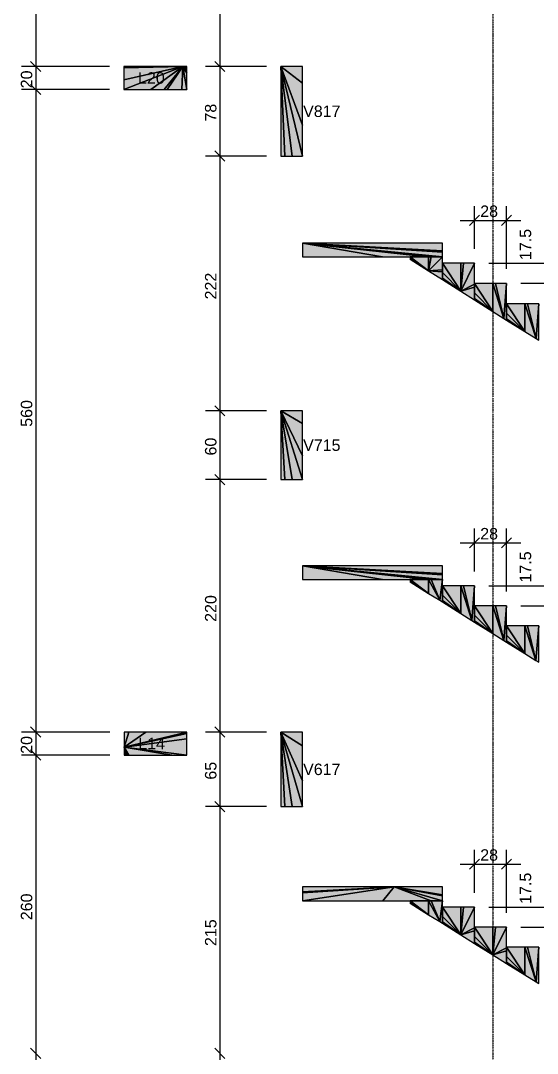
# Model space of a CAD drawing. Extents: x 37185 to 43130, y -8131 to -3926.
# Drawn here: x 37743 to 38043, y -5279 to -4679 of the extents above; entities that cross this region are included whole.
import ezdxf

# ---------------------------------------------------------------- set-up
doc = ezdxf.new("R2010")
doc.units = 0
doc.header["$MEASUREMENT"] = 0
doc.linetypes.add('ESTILO_TQS_0004', pattern=[1.12, 0.5, -0.2, 0.01, -0.2, 0.01, -0.2])
for name, color, linetype in [('52', 3, 'CONTINUOUS'), ('70', 160, 'CONTINUOUS'), ('74', 2, 'CONTINUOUS'), ('75', 9, 'CONTINUOUS'), ('96', 252, 'CONTINUOUS')]:
    doc.layers.add(name, color=color, linetype=linetype)
doc.styles.add('TQS_ARIAL', font='arial.ttf')

msp = doc.modelspace()

# ---------------------------------------------------------------- linework, layer by layer
at = {"layer": '52', "linetype": 'Continuous'}
for points in [[(37839.29, -4705.29), (37837.01, -4705.29), (37802.63, -4705.29)], [(37802.63, -4705.29), (37802.63, -4706.12), (37802.63, -4713.12), (37802.63, -4718.62)], [(37839.29, -4718.62), (37839.29, -4709.16), (37839.29, -4706.04), (37839.29, -4705.29)], [(37893.96, -4705.29), (37893.96, -4757.29)], [(37906.63, -4705.29), (37893.96, -4705.29)], [(37906.63, -4757.29), (37906.63, -4739.39), (37906.63, -4714.98), (37906.63, -4705.29)], [(37802.63, -4718.62), (37818.39, -4718.62), (37826.25, -4718.62), (37827.86, -4718.62), (37836.46, -4718.62), (37839.29, -4718.62)], [(37893.96, -4757.29), (37896.32, -4757.29), (37900.68, -4757.29), (37906.63, -4757.29)], [(37906.63, -4807.83), (37906.63, -4815.83)], [(37987.96, -4807.83), (37906.63, -4807.83)], [(37987.96, -4819.6), (37987.96, -4815.83), (37987.96, -4813.08), (37987.96, -4812.41), (37987.96, -4807.83)], [(37906.63, -4815.83), (37953.15, -4815.83), (37969.29, -4815.83)], [(37969.29, -4815.83), (37969.29, -4816.67), (37969.29, -4817.17), (37969.29, -4817.29)], [(37969.29, -4817.29), (37979.97, -4824.02), (37987.96, -4829.05), (37998.64, -4835.78), (38006.63, -4840.82), (38017.32, -4847.56), (38023.74, -4851.61), (38025.29, -4852.58), (38036, -4859.33), (38042.42, -4863.38), (38043.96, -4864.35)], [(38006.63, -4819.6), (38000.2, -4819.6), (37998.64, -4819.6), (37987.96, -4819.6)], [(38006.63, -4831.36), (38006.63, -4819.6)], [(38025.29, -4831.36), (38018.87, -4831.36), (38017.32, -4831.36), (38006.63, -4831.36)], [(38025.29, -4843.13), (38025.29, -4831.36)], [(38043.96, -4843.13), (38037.53, -4843.13), (38036, -4843.13), (38025.29, -4843.13)], [(37893.96, -4905.29), (37893.96, -4945.29)], [(37906.63, -4905.29), (37893.96, -4905.29)], [(37906.63, -4945.29), (37906.63, -4931.52), (37906.63, -4912.74), (37906.63, -4905.29)], [(37893.96, -4945.29), (37896.32, -4945.29), (37900.68, -4945.29), (37906.63, -4945.29)], [(37906.63, -4995.29), (37906.63, -5003.29)], [(37987.96, -4995.29), (37906.63, -4995.29)], [(37987.96, -5006.95), (37987.96, -5003.29), (37987.96, -5000.53), (37987.96, -4999.86), (37987.96, -4995.29)], [(37906.63, -5003.29), (37953.15, -5003.29), (37969.29, -5003.29)], [(37969.29, -5003.29), (37969.29, -5004.11), (37969.29, -5004.6), (37969.29, -5004.72)], [(37969.29, -5004.72), (37979.97, -5011.39), (37986.39, -5015.41), (37987.96, -5016.39), (37998.64, -5023.06), (38005.06, -5027.08), (38006.63, -5028.05), (38017.3, -5034.73), (38023.73, -5038.74), (38025.29, -5039.72), (38035.97, -5046.39), (38042.39, -5050.41), (38043.96, -5051.39)], [(38006.63, -5006.95), (38000.2, -5006.95), (37998.64, -5006.95), (37987.96, -5006.95)], [(38006.63, -5018.62), (38006.63, -5006.95)], [(38025.29, -5018.62), (38018.87, -5018.62), (38017.3, -5018.62), (38006.63, -5018.62)], [(38025.29, -5030.29), (38025.29, -5018.62)], [(38043.96, -5030.29), (38037.53, -5030.29), (38035.97, -5030.29), (38025.29, -5030.29)], [(37802.96, -5091.95), (37802.96, -5100.65), (37802.96, -5105.29)], [(37839.27, -5091.95), (37815.56, -5091.95), (37805.56, -5091.95), (37802.96, -5091.95)], [(37839.27, -5105.29), (37839.27, -5095.92), (37839.27, -5092.73), (37839.27, -5091.95)], [(37893.96, -5091.95), (37893.96, -5135.29)], [(37906.63, -5091.95), (37893.96, -5091.95)], [(37906.63, -5135.29), (37906.63, -5120.37), (37906.63, -5100.03), (37906.63, -5091.95)], [(37802.96, -5105.29), (37805.56, -5105.29), (37830.71, -5105.29), (37839.27, -5105.29)], [(37893.96, -5135.29), (37896.32, -5135.29), (37900.68, -5135.29), (37906.63, -5135.29)], [(37987.96, -5181.95), (37959.97, -5181.95), (37906.63, -5181.95)], [(37906.63, -5181.95), (37906.63, -5184.71), (37906.63, -5185.36), (37906.63, -5189.95)], [(37987.96, -5193.62), (37987.96, -5189.95), (37987.96, -5187.19), (37987.96, -5186.53), (37987.96, -5181.95)], [(37906.63, -5189.95), (37953.34, -5189.95), (37969.29, -5189.95)], [(37969.29, -5189.95), (37969.29, -5190.77), (37969.29, -5191.27), (37969.29, -5191.39)], [(37969.29, -5191.39), (37979.98, -5198.07), (37986.43, -5202.1), (37987.96, -5203.05), (37998.65, -5209.73), (38006.63, -5214.72), (38017.32, -5221.41), (38025.29, -5226.39), (38036, -5233.08), (38042.44, -5237.1), (38043.96, -5238.05)], [(38006.63, -5193.62), (38000.17, -5193.62), (37998.65, -5193.62), (37987.96, -5193.62)], [(38006.63, -5205.29), (38006.63, -5193.62)], [(38025.29, -5205.29), (38018.85, -5205.29), (38017.32, -5205.29), (38006.63, -5205.29)], [(38025.29, -5216.95), (38025.29, -5205.29)], [(38043.96, -5216.95), (38037.52, -5216.95), (38036, -5216.95), (38025.29, -5216.95)]]:
    msp.add_lwpolyline(points, dxfattribs=at)
at = {"layer": '70', "linetype": 'ESTILO_TQS_0004'}
msp.add_line((38017.29, -4145.29), (38017.29, -7832.62), dxfattribs=at)
at = {"layer": '75', "linetype": 'Continuous'}
for p, q in [((37751.48, -4510.29), (37751.48, -4713.62)), ((37858.57, -4546.95), (37858.57, -4713.62)), ((37751.48, -4696.95), (37751.48, -4726.95)), ((37858.57, -4696.95), (37858.57, -4765.62)), ((37748.53, -4702.34), (37754.42, -4708.23)), ((37748.53, -4702.34), (37754.42, -4708.23)), ((37855.62, -4702.34), (37861.51, -4708.23)), ((37855.62, -4702.34), (37861.51, -4708.23)), ((37794.29, -4705.29), (37743.14, -4705.29)), ((37794.29, -4705.29), (37743.14, -4705.29)), ((37802.63, -4705.29), (37802.63, -4705.29)), ((37802.63, -4705.29), (37802.63, -4705.29)), ((37885.63, -4705.29), (37850.24, -4705.29)), ((37885.63, -4705.29), (37850.24, -4705.29)), ((37893.96, -4705.29), (37893.96, -4705.29)), ((37893.96, -4705.29), (37893.96, -4705.29)), ((37748.53, -4715.67), (37754.42, -4721.57)), ((37748.53, -4715.67), (37754.42, -4721.57)), ((37751.48, -4710.29), (37751.48, -5100.29)), ((37794.29, -4718.62), (37743.14, -4718.62)), ((37794.29, -4718.62), (37743.14, -4718.62)), ((37802.63, -4718.62), (37802.63, -4718.62)), ((37802.63, -4718.62), (37802.63, -4718.62)), ((37858.57, -4748.95), (37858.57, -4913.62)), ((37885.63, -4757.29), (37850.24, -4757.29)), ((37885.63, -4757.29), (37850.24, -4757.29)), ((37855.62, -4754.34), (37861.51, -4760.23)), ((37855.62, -4754.34), (37861.51, -4760.23)), ((37893.96, -4757.29), (37893.96, -4757.29)), ((37893.96, -4757.29), (37893.96, -4757.29)), ((38006.63, -4811.26), (38006.63, -4786.36)), ((38025.29, -4822.93), (38025.29, -4786.36)), ((38003.68, -4797.64), (38009.57, -4791.75)), ((38022.35, -4797.64), (38028.24, -4791.75)), ((37998.29, -4794.7), (38033.63, -4794.7)), ((38006.63, -4819.6), (38006.63, -4819.6)), ((38006.63, -4819.6), (38006.63, -4819.6)), ((38014.96, -4819.6), (38056.57, -4819.6)), ((38025.29, -4831.26), (38025.29, -4831.26)), ((38025.29, -4831.26), (38025.29, -4831.26)), ((38033.63, -4831.26), (38056.57, -4831.26)), ((37858.57, -4896.95), (37858.57, -4953.62)), ((37885.63, -4905.29), (37850.24, -4905.29)), ((37885.63, -4905.29), (37850.24, -4905.29)), ((37855.62, -4902.34), (37861.51, -4908.23)), ((37855.62, -4902.34), (37861.51, -4908.23)), ((37893.96, -4905.29), (37893.96, -4905.29)), ((37893.96, -4905.29), (37893.96, -4905.29)), ((37858.57, -4936.95), (37858.57, -5100.29)), ((37855.62, -4942.34), (37861.51, -4948.23)), ((37855.62, -4942.34), (37861.51, -4948.23)), ((37885.63, -4945.29), (37850.24, -4945.29)), ((37885.63, -4945.29), (37850.24, -4945.29)), ((37893.96, -4945.29), (37893.96, -4945.29)), ((37893.96, -4945.29), (37893.96, -4945.29)), ((38006.63, -4998.62), (38006.63, -4973.72)), ((38025.29, -5010.29), (38025.29, -4973.72)), ((38003.68, -4985), (38009.57, -4979.1)), ((38022.35, -4985), (38028.24, -4979.1)), ((37998.29, -4982.05), (38033.63, -4982.05)), ((38006.63, -5006.95), (38006.63, -5006.95)), ((38006.63, -5006.95), (38006.63, -5006.95)), ((38014.96, -5006.95), (38056.57, -5006.95)), ((38025.29, -5018.62), (38025.29, -5018.62)), ((38025.29, -5018.62), (38025.29, -5018.62)), ((38033.63, -5018.62), (38056.57, -5018.62)), ((37751.48, -5083.62), (37751.48, -5113.62)), ((37858.57, -5083.62), (37858.57, -5143.62)), ((37794.63, -5091.95), (37743.14, -5091.95)), ((37794.63, -5091.95), (37743.14, -5091.95)), ((37748.53, -5089.01), (37754.42, -5094.9)), ((37748.53, -5089.01), (37754.42, -5094.9)), ((37802.96, -5091.95), (37802.96, -5091.95)), ((37802.96, -5091.95), (37802.96, -5091.95)), ((37885.63, -5091.95), (37850.24, -5091.95)), ((37885.63, -5091.95), (37850.24, -5091.95)), ((37855.62, -5089.01), (37861.51, -5094.9)), ((37855.62, -5089.01), (37861.51, -5094.9)), ((37893.96, -5091.95), (37893.96, -5091.95)), ((37893.96, -5091.95), (37893.96, -5091.95)), ((37751.48, -5096.95), (37751.48, -5286.95)), ((37794.63, -5105.29), (37743.14, -5105.29)), ((37794.63, -5105.29), (37743.14, -5105.29)), ((37748.53, -5102.34), (37754.42, -5108.23)), ((37748.53, -5102.34), (37754.42, -5108.23)), ((37802.96, -5105.29), (37802.96, -5105.29)), ((37802.96, -5105.29), (37802.96, -5105.29)), ((37858.57, -5126.95), (37858.57, -5286.95)), ((37885.63, -5135.29), (37850.24, -5135.29)), ((37885.63, -5135.29), (37850.24, -5135.29)), ((37855.62, -5132.34), (37861.51, -5138.23)), ((37855.62, -5132.34), (37861.51, -5138.23)), ((37893.96, -5135.29), (37893.96, -5135.29)), ((37893.96, -5135.29), (37893.96, -5135.29)), ((38006.63, -5185.29), (38006.63, -5160.38)), ((38025.29, -5196.95), (38025.29, -5160.38)), ((37998.29, -5168.72), (38033.63, -5168.72)), ((38003.68, -5171.66), (38009.57, -5165.77)), ((38022.35, -5171.66), (38028.24, -5165.77)), ((38006.63, -5193.62), (38006.63, -5193.62)), ((38006.63, -5193.62), (38006.63, -5193.62)), ((38014.96, -5193.62), (38056.57, -5193.62)), ((38025.29, -5205.29), (38025.29, -5205.29)), ((38025.29, -5205.29), (38025.29, -5205.29)), ((38033.63, -5205.29), (38056.57, -5205.29)), ((37751.48, -5270.29), (37751.48, -5300.29)), ((37858.57, -5270.29), (37858.57, -5330.29)), ((37748.53, -5275.67), (37754.42, -5281.57)), ((37748.53, -5275.67), (37754.42, -5281.57)), ((37855.62, -5275.67), (37861.51, -5281.57)), ((37855.62, -5275.67), (37861.51, -5281.57))]:
    msp.add_line(p, q, dxfattribs=at)
at = {"layer": '96', "linetype": 'Continuous'}
for points in [[(37837.01, -4705.29), (37802.63, -4705.29), (37802.63, -4706.12), (37837.01, -4705.29)], [(37837.01, -4705.29), (37802.63, -4706.12), (37802.63, -4713.12), (37837.01, -4705.29)], [(37837.01, -4705.29), (37802.63, -4713.12), (37802.63, -4718.62), (37837.01, -4705.29)], [(37837.01, -4705.29), (37802.63, -4718.62), (37818.39, -4718.62), (37837.01, -4705.29)], [(37837.01, -4705.29), (37818.39, -4718.62), (37826.25, -4718.62), (37837.01, -4705.29)], [(37837.01, -4705.29), (37826.25, -4718.62), (37827.86, -4718.62), (37837.01, -4705.29)], [(37837.01, -4705.29), (37827.86, -4718.62), (37836.46, -4718.62), (37837.01, -4705.29)], [(37837.01, -4705.29), (37836.46, -4718.62), (37839.29, -4718.62), (37837.01, -4705.29)], [(37837.01, -4705.29), (37839.29, -4718.62), (37839.29, -4709.16), (37837.01, -4705.29)], [(37837.01, -4705.29), (37839.29, -4709.16), (37839.29, -4706.04), (37837.01, -4705.29)], [(37837.01, -4705.29), (37839.29, -4706.04), (37839.29, -4705.29), (37837.01, -4705.29)], [(37893.96, -4705.29), (37893.96, -4757.29), (37896.32, -4757.29), (37893.96, -4705.29)], [(37893.96, -4705.29), (37896.32, -4757.29), (37900.68, -4757.29), (37893.96, -4705.29)], [(37893.96, -4705.29), (37900.68, -4757.29), (37906.63, -4757.29), (37893.96, -4705.29)], [(37893.96, -4705.29), (37906.63, -4757.29), (37906.63, -4739.39), (37893.96, -4705.29)], [(37893.96, -4705.29), (37906.63, -4739.39), (37906.63, -4714.98), (37893.96, -4705.29)], [(37893.96, -4705.29), (37906.63, -4714.98), (37906.63, -4705.29), (37893.96, -4705.29)], [(37906.63, -4807.83), (37906.63, -4815.83), (37953.15, -4815.83), (37906.63, -4807.83)], [(37906.63, -4807.83), (37953.15, -4815.83), (37979.3, -4815.83), (37906.63, -4807.83)], [(37906.63, -4807.83), (37979.3, -4815.83), (37985.68, -4815.83), (37906.63, -4807.83)], [(37906.63, -4807.83), (37985.68, -4815.83), (37987.51, -4815.83), (37906.63, -4807.83)], [(37906.63, -4807.83), (37987.51, -4815.83), (37987.96, -4815.83), (37906.63, -4807.83)], [(37906.63, -4807.83), (37987.96, -4815.83), (37987.96, -4813.08), (37906.63, -4807.83)], [(37906.63, -4807.83), (37987.96, -4813.08), (37987.96, -4812.41), (37906.63, -4807.83)], [(37906.63, -4807.83), (37987.96, -4812.41), (37987.96, -4807.83), (37906.63, -4807.83)], [(37979.97, -4824.02), (37979.97, -4815.83), (37969.29, -4815.83), (37979.97, -4824.02)], [(37979.97, -4824.02), (37969.29, -4815.83), (37969.29, -4816.67), (37979.97, -4824.02)], [(37979.97, -4824.02), (37969.29, -4816.67), (37969.29, -4817.17), (37979.97, -4824.02)], [(37979.97, -4824.02), (37969.29, -4817.17), (37969.29, -4817.29), (37979.97, -4824.02)], [(37979.97, -4824.02), (37987.96, -4823.4), (37987.96, -4815.83), (37979.97, -4824.02)], [(37979.97, -4824.02), (37987.96, -4815.83), (37981.53, -4815.83), (37979.97, -4824.02)], [(37979.97, -4824.02), (37981.53, -4815.83), (37979.97, -4815.83), (37979.97, -4824.02)], [(37979.97, -4824.02), (37987.96, -4824.5), (37987.96, -4823.4), (37979.97, -4824.02)], [(37998.64, -4835.78), (37998.64, -4819.6), (37987.96, -4819.6), (37998.64, -4835.78)], [(37998.64, -4835.78), (37987.96, -4819.6), (37987.96, -4825.01), (37998.64, -4835.78)], [(37998.64, -4835.78), (38006.63, -4831.74), (38006.63, -4819.6), (37998.64, -4835.78)], [(37998.64, -4835.78), (38006.63, -4819.6), (38000.2, -4819.6), (37998.64, -4835.78)], [(37998.64, -4835.78), (38000.2, -4819.6), (37998.64, -4819.6), (37998.64, -4835.78)], [(37979.97, -4824.02), (37987.96, -4829.05), (37987.96, -4824.5), (37979.97, -4824.02)], [(37998.64, -4835.78), (37987.96, -4825.01), (37987.96, -4828.26), (37998.64, -4835.78)], [(37998.64, -4835.78), (37987.96, -4828.26), (37987.96, -4829.05), (37998.64, -4835.78)], [(37998.64, -4835.78), (38006.63, -4833.52), (38006.63, -4831.74), (37998.64, -4835.78)], [(37998.64, -4835.78), (38006.63, -4840.82), (38006.63, -4833.52), (37998.64, -4835.78)], [(38017.32, -4831.36), (38006.63, -4831.36), (38017.32, -4847.56), (38017.32, -4831.36)], [(38017.32, -4847.56), (38006.63, -4831.36), (38006.63, -4836.78), (38017.32, -4847.56)], [(38017.32, -4831.36), (38017.32, -4847.56), (38023.74, -4851.61), (38017.32, -4831.36)], [(38017.32, -4831.36), (38023.74, -4851.61), (38018.87, -4831.36), (38017.32, -4831.36)], [(38025.29, -4831.36), (38018.87, -4831.36), (38023.74, -4851.61), (38025.29, -4831.36)], [(38025.29, -4831.36), (38023.74, -4851.61), (38025.29, -4852.58), (38025.29, -4831.36)], [(38017.32, -4847.56), (38006.63, -4836.78), (38006.63, -4840.03), (38017.32, -4847.56)], [(38017.32, -4847.56), (38006.63, -4840.03), (38006.63, -4840.82), (38017.32, -4847.56)], [(38036, -4843.13), (38025.29, -4843.13), (38036, -4859.33), (38036, -4843.13)], [(38036, -4859.33), (38025.29, -4843.13), (38025.29, -4848.55), (38036, -4859.33)], [(38036, -4843.13), (38036, -4859.33), (38042.42, -4863.38), (38036, -4843.13)], [(38036, -4843.13), (38042.42, -4863.38), (38037.53, -4843.13), (38036, -4843.13)], [(38043.96, -4843.13), (38037.53, -4843.13), (38042.42, -4863.38), (38043.96, -4843.13)], [(38043.96, -4843.13), (38042.42, -4863.38), (38043.96, -4864.35), (38043.96, -4843.13)], [(38036, -4859.33), (38025.29, -4848.55), (38025.29, -4851.8), (38036, -4859.33)], [(38036, -4859.33), (38025.29, -4851.8), (38025.29, -4852.58), (38036, -4859.33)], [(37893.96, -4905.29), (37893.96, -4945.29), (37896.32, -4945.29), (37893.96, -4905.29)], [(37893.96, -4905.29), (37896.32, -4945.29), (37900.68, -4945.29), (37893.96, -4905.29)], [(37893.96, -4905.29), (37900.68, -4945.29), (37906.63, -4945.29), (37893.96, -4905.29)], [(37893.96, -4905.29), (37906.63, -4945.29), (37906.63, -4931.52), (37893.96, -4905.29)], [(37893.96, -4905.29), (37906.63, -4931.52), (37906.63, -4912.74), (37893.96, -4905.29)], [(37893.96, -4905.29), (37906.63, -4912.74), (37906.63, -4905.29), (37893.96, -4905.29)], [(37906.63, -4995.29), (37906.63, -5003.29), (37953.15, -5003.29), (37906.63, -4995.29)], [(37906.63, -4995.29), (37953.15, -5003.29), (37979.3, -5003.29), (37906.63, -4995.29)], [(37906.63, -4995.29), (37979.3, -5003.29), (37985.68, -5003.29), (37906.63, -4995.29)], [(37906.63, -4995.29), (37985.68, -5003.29), (37987.51, -5003.29), (37906.63, -4995.29)], [(37906.63, -4995.29), (37987.51, -5003.29), (37987.96, -5003.29), (37906.63, -4995.29)], [(37906.63, -4995.29), (37987.96, -5003.29), (37987.96, -5000.53), (37906.63, -4995.29)], [(37906.63, -4995.29), (37987.96, -5000.53), (37987.96, -4999.86), (37906.63, -4995.29)], [(37906.63, -4995.29), (37987.96, -4999.86), (37987.96, -4995.29), (37906.63, -4995.29)], [(37979.97, -5003.29), (37969.29, -5003.29), (37979.97, -5011.39), (37979.97, -5003.29)], [(37979.97, -5011.39), (37969.29, -5003.29), (37969.29, -5004.11), (37979.97, -5011.39)], [(37979.97, -5003.29), (37979.97, -5011.39), (37986.39, -5015.41), (37979.97, -5003.29)], [(37979.97, -5003.29), (37986.39, -5015.41), (37981.53, -5003.29), (37979.97, -5003.29)], [(37987.96, -5003.29), (37981.53, -5003.29), (37986.39, -5015.41), (37987.96, -5003.29)], [(37987.96, -5003.29), (37986.39, -5015.41), (37987.96, -5016.39), (37987.96, -5003.29)], [(37979.97, -5011.39), (37969.29, -5004.11), (37969.29, -5004.6), (37979.97, -5011.39)], [(37979.97, -5011.39), (37969.29, -5004.6), (37969.29, -5004.72), (37979.97, -5011.39)], [(37998.64, -5006.95), (37987.96, -5006.95), (37998.64, -5023.06), (37998.64, -5006.95)], [(37998.64, -5023.06), (37987.96, -5006.95), (37987.96, -5012.35), (37998.64, -5023.06)], [(37998.64, -5006.95), (37998.64, -5023.06), (38005.06, -5027.08), (37998.64, -5006.95)], [(37998.64, -5006.95), (38005.06, -5027.08), (38000.2, -5006.95), (37998.64, -5006.95)], [(38006.63, -5006.95), (38000.2, -5006.95), (38005.06, -5027.08), (38006.63, -5006.95)], [(38006.63, -5006.95), (38005.06, -5027.08), (38006.63, -5028.05), (38006.63, -5006.95)], [(37998.64, -5023.06), (37987.96, -5012.35), (37987.96, -5015.6), (37998.64, -5023.06)], [(37998.64, -5023.06), (37987.96, -5015.6), (37987.96, -5016.39), (37998.64, -5023.06)], [(38017.3, -5018.62), (38006.63, -5018.62), (38017.3, -5034.73), (38017.3, -5018.62)], [(38017.3, -5034.73), (38006.63, -5018.62), (38006.63, -5024.02), (38017.3, -5034.73)], [(38017.3, -5018.62), (38017.3, -5034.73), (38023.73, -5038.74), (38017.3, -5018.62)], [(38017.3, -5018.62), (38023.73, -5038.74), (38018.87, -5018.62), (38017.3, -5018.62)], [(38025.29, -5018.62), (38018.87, -5018.62), (38023.73, -5038.74), (38025.29, -5018.62)], [(38025.29, -5018.62), (38023.73, -5038.74), (38025.29, -5039.72), (38025.29, -5018.62)], [(38017.3, -5034.73), (38006.63, -5024.02), (38006.63, -5027.26), (38017.3, -5034.73)], [(38017.3, -5034.73), (38006.63, -5027.26), (38006.63, -5028.05), (38017.3, -5034.73)], [(38035.97, -5030.29), (38025.29, -5030.29), (38035.97, -5046.39), (38035.97, -5030.29)], [(38035.97, -5046.39), (38025.29, -5030.29), (38025.29, -5035.68), (38035.97, -5046.39)], [(38035.97, -5030.29), (38035.97, -5046.39), (38042.39, -5050.41), (38035.97, -5030.29)], [(38035.97, -5030.29), (38042.39, -5050.41), (38037.53, -5030.29), (38035.97, -5030.29)], [(38043.96, -5030.29), (38037.53, -5030.29), (38042.39, -5050.41), (38043.96, -5030.29)], [(38043.96, -5030.29), (38042.39, -5050.41), (38043.96, -5051.39), (38043.96, -5030.29)], [(38035.97, -5046.39), (38025.29, -5035.68), (38025.29, -5038.93), (38035.97, -5046.39)], [(38035.97, -5046.39), (38025.29, -5038.93), (38025.29, -5039.72), (38035.97, -5046.39)], [(37802.96, -5100.65), (37839.27, -5092.73), (37839.27, -5091.95), (37802.96, -5100.65)], [(37802.96, -5100.65), (37839.27, -5091.95), (37815.56, -5091.95), (37802.96, -5100.65)], [(37802.96, -5100.65), (37815.56, -5091.95), (37805.56, -5091.95), (37802.96, -5100.65)], [(37802.96, -5100.65), (37805.56, -5091.95), (37802.96, -5091.95), (37802.96, -5100.65)], [(37802.96, -5100.65), (37839.27, -5095.92), (37839.27, -5092.73), (37802.96, -5100.65)], [(37893.96, -5091.95), (37893.96, -5135.29), (37896.32, -5135.29), (37893.96, -5091.95)], [(37893.96, -5091.95), (37896.32, -5135.29), (37900.68, -5135.29), (37893.96, -5091.95)], [(37893.96, -5091.95), (37900.68, -5135.29), (37906.63, -5135.29), (37893.96, -5091.95)], [(37893.96, -5091.95), (37906.63, -5135.29), (37906.63, -5120.37), (37893.96, -5091.95)], [(37893.96, -5091.95), (37906.63, -5120.37), (37906.63, -5100.03), (37893.96, -5091.95)], [(37893.96, -5091.95), (37906.63, -5100.03), (37906.63, -5091.95), (37893.96, -5091.95)], [(37802.96, -5100.65), (37839.27, -5105.29), (37839.27, -5095.92), (37802.96, -5100.65)], [(37802.96, -5100.65), (37802.96, -5105.29), (37805.56, -5105.29), (37802.96, -5100.65)], [(37802.96, -5100.65), (37805.56, -5105.29), (37830.71, -5105.29), (37802.96, -5100.65)], [(37802.96, -5100.65), (37830.71, -5105.29), (37839.27, -5105.29), (37802.96, -5100.65)], [(37959.97, -5181.95), (37906.63, -5181.95), (37906.63, -5184.71), (37959.97, -5181.95)], [(37959.97, -5181.95), (37906.63, -5184.71), (37906.63, -5185.36), (37959.97, -5181.95)], [(37959.97, -5181.95), (37906.63, -5185.36), (37906.63, -5189.95), (37959.97, -5181.95)], [(37959.97, -5181.95), (37906.63, -5189.95), (37953.34, -5189.95), (37959.97, -5181.95)], [(37959.97, -5181.95), (37953.34, -5189.95), (37981.35, -5189.95), (37959.97, -5181.95)], [(37959.97, -5181.95), (37981.35, -5189.95), (37987.96, -5189.95), (37959.97, -5181.95)], [(37959.97, -5181.95), (37987.96, -5189.95), (37987.96, -5187.19), (37959.97, -5181.95)], [(37959.97, -5181.95), (37987.96, -5187.19), (37987.96, -5186.53), (37959.97, -5181.95)], [(37959.97, -5181.95), (37987.96, -5186.53), (37987.96, -5181.95), (37959.97, -5181.95)], [(37979.98, -5189.95), (37969.29, -5189.95), (37979.98, -5198.07), (37979.98, -5189.95)], [(37979.98, -5198.07), (37969.29, -5189.95), (37969.29, -5190.77), (37979.98, -5198.07)], [(37979.98, -5198.07), (37969.29, -5190.77), (37969.29, -5191.27), (37979.98, -5198.07)], [(37979.98, -5198.07), (37969.29, -5191.27), (37969.29, -5191.39), (37979.98, -5198.07)], [(37979.98, -5189.95), (37979.98, -5198.07), (37986.43, -5202.1), (37979.98, -5189.95)], [(37979.98, -5189.95), (37986.43, -5202.1), (37981.5, -5189.95), (37979.98, -5189.95)], [(37987.96, -5189.95), (37981.5, -5189.95), (37986.43, -5202.1), (37987.96, -5189.95)], [(37987.96, -5189.95), (37986.43, -5202.1), (37987.96, -5203.05), (37987.96, -5189.95)], [(37998.65, -5209.73), (37998.65, -5193.62), (37987.96, -5193.62), (37998.65, -5209.73)], [(37998.65, -5209.73), (37987.96, -5193.62), (37987.96, -5199.02), (37998.65, -5209.73)], [(37998.65, -5209.73), (38006.63, -5205.7), (38006.63, -5193.62), (37998.65, -5209.73)], [(37998.65, -5209.73), (38006.63, -5193.62), (38000.17, -5193.62), (37998.65, -5209.73)], [(37998.65, -5209.73), (38000.17, -5193.62), (37998.65, -5193.62), (37998.65, -5209.73)], [(37998.65, -5209.73), (37987.96, -5199.02), (37987.96, -5202.28), (37998.65, -5209.73)], [(37998.65, -5209.73), (37987.96, -5202.28), (37987.96, -5203.05), (37998.65, -5209.73)], [(37998.65, -5209.73), (38006.63, -5207.42), (38006.63, -5205.7), (37998.65, -5209.73)], [(37998.65, -5209.73), (38006.63, -5214.72), (38006.63, -5207.42), (37998.65, -5209.73)], [(38017.32, -5221.41), (38017.32, -5205.29), (38006.63, -5205.29), (38017.32, -5221.41)], [(38017.32, -5221.41), (38006.63, -5205.29), (38006.63, -5210.69), (38017.32, -5221.41)], [(38017.32, -5221.41), (38025.29, -5217.38), (38025.29, -5205.29), (38017.32, -5221.41)], [(38017.32, -5221.41), (38025.29, -5205.29), (38018.85, -5205.29), (38017.32, -5221.41)], [(38017.32, -5221.41), (38018.85, -5205.29), (38017.32, -5205.29), (38017.32, -5221.41)], [(38017.32, -5221.41), (38006.63, -5210.69), (38006.63, -5213.95), (38017.32, -5221.41)], [(38017.32, -5221.41), (38006.63, -5213.95), (38006.63, -5214.72), (38017.32, -5221.41)], [(38017.32, -5221.41), (38025.29, -5219.1), (38025.29, -5217.38), (38017.32, -5221.41)], [(38017.32, -5221.41), (38025.29, -5226.39), (38025.29, -5219.1), (38017.32, -5221.41)], [(38036, -5216.95), (38025.29, -5216.95), (38036, -5233.08), (38036, -5216.95)], [(38036, -5233.08), (38025.29, -5216.95), (38025.29, -5222.36), (38036, -5233.08)], [(38036, -5216.95), (38036, -5233.08), (38042.44, -5237.1), (38036, -5216.95)], [(38036, -5216.95), (38042.44, -5237.1), (38037.52, -5216.95), (38036, -5216.95)], [(38043.96, -5216.95), (38037.52, -5216.95), (38042.44, -5237.1), (38043.96, -5216.95)], [(38043.96, -5216.95), (38042.44, -5237.1), (38043.96, -5238.05), (38043.96, -5216.95)], [(38036, -5233.08), (38025.29, -5222.36), (38025.29, -5225.62), (38036, -5233.08)], [(38036, -5233.08), (38025.29, -5225.62), (38025.29, -5226.39), (38036, -5233.08)]]:
    msp.add_lwpolyline(points, dxfattribs=at)
for points in [[(37837.01, -4705.29), (37802.63, -4705.29), (37802.63, -4706.12)], [(37837.01, -4705.29), (37802.63, -4706.12), (37837.01, -4705.29)], [(37837.01, -4705.29), (37802.63, -4706.12), (37802.63, -4713.12)], [(37837.01, -4705.29), (37802.63, -4713.12), (37837.01, -4705.29)], [(37837.01, -4705.29), (37802.63, -4713.12), (37802.63, -4718.62)], [(37837.01, -4705.29), (37802.63, -4718.62), (37837.01, -4705.29)], [(37837.01, -4705.29), (37802.63, -4718.62), (37818.39, -4718.62)], [(37837.01, -4705.29), (37818.39, -4718.62), (37837.01, -4705.29)], [(37837.01, -4705.29), (37818.39, -4718.62), (37826.25, -4718.62)], [(37837.01, -4705.29), (37826.25, -4718.62), (37837.01, -4705.29)], [(37837.01, -4705.29), (37826.25, -4718.62), (37827.86, -4718.62)], [(37837.01, -4705.29), (37827.86, -4718.62), (37837.01, -4705.29)], [(37837.01, -4705.29), (37827.86, -4718.62), (37836.46, -4718.62)], [(37837.01, -4705.29), (37836.46, -4718.62), (37837.01, -4705.29)], [(37837.01, -4705.29), (37836.46, -4718.62), (37839.29, -4718.62)], [(37837.01, -4705.29), (37839.29, -4718.62), (37837.01, -4705.29)], [(37837.01, -4705.29), (37839.29, -4718.62), (37839.29, -4709.16)], [(37837.01, -4705.29), (37839.29, -4709.16), (37837.01, -4705.29)], [(37837.01, -4705.29), (37839.29, -4709.16), (37839.29, -4706.04)], [(37837.01, -4705.29), (37839.29, -4706.04), (37837.01, -4705.29)], [(37837.01, -4705.29), (37839.29, -4706.04), (37839.29, -4705.29)], [(37837.01, -4705.29), (37839.29, -4705.29), (37837.01, -4705.29)], [(37893.96, -4705.29), (37893.96, -4757.29), (37896.32, -4757.29)], [(37893.96, -4705.29), (37896.32, -4757.29), (37893.96, -4705.29)], [(37893.96, -4705.29), (37896.32, -4757.29), (37900.68, -4757.29)], [(37893.96, -4705.29), (37900.68, -4757.29), (37893.96, -4705.29)], [(37893.96, -4705.29), (37900.68, -4757.29), (37906.63, -4757.29)], [(37893.96, -4705.29), (37906.63, -4757.29), (37893.96, -4705.29)], [(37893.96, -4705.29), (37906.63, -4757.29), (37906.63, -4739.39)], [(37893.96, -4705.29), (37906.63, -4739.39), (37893.96, -4705.29)], [(37893.96, -4705.29), (37906.63, -4739.39), (37906.63, -4714.98)], [(37893.96, -4705.29), (37906.63, -4714.98), (37893.96, -4705.29)], [(37893.96, -4705.29), (37906.63, -4714.98), (37906.63, -4705.29)], [(37893.96, -4705.29), (37906.63, -4705.29), (37893.96, -4705.29)], [(37906.63, -4807.83), (37906.63, -4815.83), (37953.15, -4815.83)], [(37906.63, -4807.83), (37953.15, -4815.83), (37906.63, -4807.83)], [(37906.63, -4807.83), (37953.15, -4815.83), (37979.3, -4815.83)], [(37906.63, -4807.83), (37979.3, -4815.83), (37906.63, -4807.83)], [(37906.63, -4807.83), (37979.3, -4815.83), (37985.68, -4815.83)], [(37906.63, -4807.83), (37985.68, -4815.83), (37906.63, -4807.83)], [(37906.63, -4807.83), (37985.68, -4815.83), (37987.51, -4815.83)], [(37906.63, -4807.83), (37987.51, -4815.83), (37906.63, -4807.83)], [(37906.63, -4807.83), (37987.51, -4815.83), (37987.96, -4815.83)], [(37906.63, -4807.83), (37987.96, -4815.83), (37906.63, -4807.83)], [(37906.63, -4807.83), (37987.96, -4815.83), (37987.96, -4813.08)], [(37906.63, -4807.83), (37987.96, -4813.08), (37906.63, -4807.83)], [(37906.63, -4807.83), (37987.96, -4813.08), (37987.96, -4812.41)], [(37906.63, -4807.83), (37987.96, -4812.41), (37906.63, -4807.83)], [(37906.63, -4807.83), (37987.96, -4812.41), (37987.96, -4807.83)], [(37906.63, -4807.83), (37987.96, -4807.83), (37906.63, -4807.83)], [(37979.97, -4824.02), (37979.97, -4815.83), (37969.29, -4815.83)], [(37979.97, -4824.02), (37969.29, -4815.83), (37979.97, -4824.02)], [(37979.97, -4824.02), (37969.29, -4815.83), (37969.29, -4816.67)], [(37979.97, -4824.02), (37969.29, -4816.67), (37979.97, -4824.02)], [(37979.97, -4824.02), (37969.29, -4816.67), (37969.29, -4817.17)], [(37979.97, -4824.02), (37969.29, -4817.17), (37979.97, -4824.02)], [(37979.97, -4824.02), (37969.29, -4817.17), (37969.29, -4817.29)], [(37979.97, -4824.02), (37969.29, -4817.29), (37979.97, -4824.02)], [(37979.97, -4824.02), (37987.96, -4823.4), (37987.96, -4815.83)], [(37979.97, -4824.02), (37987.96, -4815.83), (37979.97, -4824.02)], [(37979.97, -4824.02), (37987.96, -4815.83), (37981.53, -4815.83)], [(37979.97, -4824.02), (37981.53, -4815.83), (37979.97, -4824.02)], [(37979.97, -4824.02), (37981.53, -4815.83), (37979.97, -4815.83)], [(37979.97, -4824.02), (37979.97, -4815.83), (37979.97, -4824.02)], [(37979.97, -4824.02), (37987.96, -4824.5), (37987.96, -4823.4)], [(37979.97, -4824.02), (37987.96, -4823.4), (37979.97, -4824.02)], [(37998.64, -4835.78), (37998.64, -4819.6), (37987.96, -4819.6)], [(37998.64, -4835.78), (37987.96, -4819.6), (37998.64, -4835.78)], [(37998.64, -4835.78), (37987.96, -4819.6), (37987.96, -4825.01)], [(37998.64, -4835.78), (38006.63, -4831.74), (38006.63, -4819.6)], [(37998.64, -4835.78), (38006.63, -4819.6), (37998.64, -4835.78)], [(37998.64, -4835.78), (38006.63, -4819.6), (38000.2, -4819.6)], [(37998.64, -4835.78), (38000.2, -4819.6), (37998.64, -4835.78)], [(37998.64, -4835.78), (38000.2, -4819.6), (37998.64, -4819.6)], [(37998.64, -4835.78), (37998.64, -4819.6), (37998.64, -4835.78)], [(37979.97, -4824.02), (37987.96, -4829.05), (37987.96, -4824.5)], [(37979.97, -4824.02), (37987.96, -4824.5), (37979.97, -4824.02)], [(37998.64, -4835.78), (37987.96, -4825.01), (37998.64, -4835.78)], [(37998.64, -4835.78), (37987.96, -4825.01), (37987.96, -4828.26)], [(37998.64, -4835.78), (37987.96, -4828.26), (37998.64, -4835.78)], [(37998.64, -4835.78), (37987.96, -4828.26), (37987.96, -4829.05)], [(37998.64, -4835.78), (37987.96, -4829.05), (37998.64, -4835.78)], [(37998.64, -4835.78), (38006.63, -4833.52), (38006.63, -4831.74)], [(37998.64, -4835.78), (38006.63, -4831.74), (37998.64, -4835.78)], [(37998.64, -4835.78), (38006.63, -4840.82), (38006.63, -4833.52)], [(37998.64, -4835.78), (38006.63, -4833.52), (37998.64, -4835.78)], [(38017.32, -4831.36), (38006.63, -4831.36), (38017.32, -4847.56)], [(38017.32, -4847.56), (38006.63, -4831.36), (38006.63, -4836.78)], [(38017.32, -4831.36), (38017.32, -4847.56), (38017.32, -4831.36)], [(38017.32, -4831.36), (38017.32, -4847.56), (38023.74, -4851.61)], [(38017.32, -4831.36), (38023.74, -4851.61), (38017.32, -4831.36)], [(38017.32, -4831.36), (38023.74, -4851.61), (38018.87, -4831.36)], [(38017.32, -4831.36), (38018.87, -4831.36), (38017.32, -4831.36)], [(38025.29, -4831.36), (38018.87, -4831.36), (38023.74, -4851.61)], [(38025.29, -4831.36), (38023.74, -4851.61), (38025.29, -4831.36)], [(38025.29, -4831.36), (38023.74, -4851.61), (38025.29, -4852.58)], [(38025.29, -4831.36), (38025.29, -4852.58), (38025.29, -4831.36)], [(38017.32, -4847.56), (38006.63, -4836.78), (38017.32, -4847.56)], [(38017.32, -4847.56), (38006.63, -4836.78), (38006.63, -4840.03)], [(38017.32, -4847.56), (38006.63, -4840.03), (38017.32, -4847.56)], [(38017.32, -4847.56), (38006.63, -4840.03), (38006.63, -4840.82)], [(38017.32, -4847.56), (38006.63, -4840.82), (38017.32, -4847.56)], [(38036, -4843.13), (38025.29, -4843.13), (38036, -4859.33)], [(38036, -4859.33), (38025.29, -4843.13), (38025.29, -4848.55)], [(38036, -4843.13), (38036, -4859.33), (38036, -4843.13)], [(38036, -4843.13), (38036, -4859.33), (38042.42, -4863.38)], [(38036, -4843.13), (38042.42, -4863.38), (38036, -4843.13)], [(38036, -4843.13), (38042.42, -4863.38), (38037.53, -4843.13)], [(38036, -4843.13), (38037.53, -4843.13), (38036, -4843.13)], [(38043.96, -4843.13), (38037.53, -4843.13), (38042.42, -4863.38)], [(38043.96, -4843.13), (38042.42, -4863.38), (38043.96, -4843.13)], [(38043.96, -4843.13), (38042.42, -4863.38), (38043.96, -4864.35)], [(38036, -4859.33), (38025.29, -4848.55), (38036, -4859.33)], [(38036, -4859.33), (38025.29, -4848.55), (38025.29, -4851.8)], [(38036, -4859.33), (38025.29, -4851.8), (38036, -4859.33)], [(38036, -4859.33), (38025.29, -4851.8), (38025.29, -4852.58)], [(38036, -4859.33), (38025.29, -4852.58), (38036, -4859.33)], [(37893.96, -4905.29), (37893.96, -4945.29), (37896.32, -4945.29)], [(37893.96, -4905.29), (37896.32, -4945.29), (37893.96, -4905.29)], [(37893.96, -4905.29), (37896.32, -4945.29), (37900.68, -4945.29)], [(37893.96, -4905.29), (37900.68, -4945.29), (37893.96, -4905.29)], [(37893.96, -4905.29), (37900.68, -4945.29), (37906.63, -4945.29)], [(37893.96, -4905.29), (37906.63, -4945.29), (37893.96, -4905.29)], [(37893.96, -4905.29), (37906.63, -4945.29), (37906.63, -4931.52)], [(37893.96, -4905.29), (37906.63, -4931.52), (37893.96, -4905.29)], [(37893.96, -4905.29), (37906.63, -4931.52), (37906.63, -4912.74)], [(37893.96, -4905.29), (37906.63, -4912.74), (37893.96, -4905.29)], [(37893.96, -4905.29), (37906.63, -4912.74), (37906.63, -4905.29)], [(37893.96, -4905.29), (37906.63, -4905.29), (37893.96, -4905.29)], [(37906.63, -4995.29), (37906.63, -5003.29), (37953.15, -5003.29)], [(37906.63, -4995.29), (37953.15, -5003.29), (37906.63, -4995.29)], [(37906.63, -4995.29), (37953.15, -5003.29), (37979.3, -5003.29)], [(37906.63, -4995.29), (37979.3, -5003.29), (37906.63, -4995.29)], [(37906.63, -4995.29), (37979.3, -5003.29), (37985.68, -5003.29)], [(37906.63, -4995.29), (37985.68, -5003.29), (37906.63, -4995.29)], [(37906.63, -4995.29), (37985.68, -5003.29), (37987.51, -5003.29)], [(37906.63, -4995.29), (37987.51, -5003.29), (37906.63, -4995.29)], [(37906.63, -4995.29), (37987.51, -5003.29), (37987.96, -5003.29)], [(37906.63, -4995.29), (37987.96, -5003.29), (37906.63, -4995.29)], [(37906.63, -4995.29), (37987.96, -5003.29), (37987.96, -5000.53)], [(37906.63, -4995.29), (37987.96, -5000.53), (37906.63, -4995.29)], [(37906.63, -4995.29), (37987.96, -5000.53), (37987.96, -4999.86)], [(37906.63, -4995.29), (37987.96, -4999.86), (37906.63, -4995.29)], [(37906.63, -4995.29), (37987.96, -4999.86), (37987.96, -4995.29)], [(37906.63, -4995.29), (37987.96, -4995.29), (37906.63, -4995.29)], [(37979.97, -5003.29), (37969.29, -5003.29), (37979.97, -5011.39)], [(37979.97, -5011.39), (37969.29, -5003.29), (37969.29, -5004.11)], [(37979.97, -5003.29), (37979.97, -5011.39), (37979.97, -5003.29)], [(37979.97, -5003.29), (37979.97, -5011.39), (37986.39, -5015.41)], [(37979.97, -5003.29), (37986.39, -5015.41), (37979.97, -5003.29)], [(37979.97, -5003.29), (37986.39, -5015.41), (37981.53, -5003.29)], [(37979.97, -5003.29), (37981.53, -5003.29), (37979.97, -5003.29)], [(37987.96, -5003.29), (37981.53, -5003.29), (37986.39, -5015.41)], [(37987.96, -5003.29), (37986.39, -5015.41), (37987.96, -5003.29)], [(37987.96, -5003.29), (37986.39, -5015.41), (37987.96, -5016.39)], [(37987.96, -5003.29), (37987.96, -5016.39), (37987.96, -5003.29)], [(37979.97, -5011.39), (37969.29, -5004.11), (37979.97, -5011.39)], [(37979.97, -5011.39), (37969.29, -5004.11), (37969.29, -5004.6)], [(37979.97, -5011.39), (37969.29, -5004.6), (37979.97, -5011.39)], [(37979.97, -5011.39), (37969.29, -5004.6), (37969.29, -5004.72)], [(37979.97, -5011.39), (37969.29, -5004.72), (37979.97, -5011.39)], [(37998.64, -5006.95), (37987.96, -5006.95), (37998.64, -5023.06)], [(37998.64, -5023.06), (37987.96, -5006.95), (37987.96, -5012.35)], [(37998.64, -5006.95), (37998.64, -5023.06), (37998.64, -5006.95)], [(37998.64, -5006.95), (37998.64, -5023.06), (38005.06, -5027.08)], [(37998.64, -5006.95), (38005.06, -5027.08), (37998.64, -5006.95)], [(37998.64, -5006.95), (38005.06, -5027.08), (38000.2, -5006.95)], [(37998.64, -5006.95), (38000.2, -5006.95), (37998.64, -5006.95)], [(38006.63, -5006.95), (38000.2, -5006.95), (38005.06, -5027.08)], [(38006.63, -5006.95), (38005.06, -5027.08), (38006.63, -5006.95)], [(38006.63, -5006.95), (38005.06, -5027.08), (38006.63, -5028.05)], [(38006.63, -5006.95), (38006.63, -5028.05), (38006.63, -5006.95)], [(37998.64, -5023.06), (37987.96, -5012.35), (37998.64, -5023.06)], [(37998.64, -5023.06), (37987.96, -5012.35), (37987.96, -5015.6)], [(37998.64, -5023.06), (37987.96, -5015.6), (37998.64, -5023.06)], [(37998.64, -5023.06), (37987.96, -5015.6), (37987.96, -5016.39)], [(37998.64, -5023.06), (37987.96, -5016.39), (37998.64, -5023.06)], [(38017.3, -5018.62), (38006.63, -5018.62), (38017.3, -5034.73)], [(38017.3, -5034.73), (38006.63, -5018.62), (38006.63, -5024.02)], [(38017.3, -5018.62), (38017.3, -5034.73), (38017.3, -5018.62)], [(38017.3, -5018.62), (38017.3, -5034.73), (38023.73, -5038.74)], [(38017.3, -5018.62), (38023.73, -5038.74), (38017.3, -5018.62)], [(38017.3, -5018.62), (38023.73, -5038.74), (38018.87, -5018.62)], [(38017.3, -5018.62), (38018.87, -5018.62), (38017.3, -5018.62)], [(38025.29, -5018.62), (38018.87, -5018.62), (38023.73, -5038.74)], [(38025.29, -5018.62), (38023.73, -5038.74), (38025.29, -5018.62)], [(38025.29, -5018.62), (38023.73, -5038.74), (38025.29, -5039.72)], [(38025.29, -5018.62), (38025.29, -5039.72), (38025.29, -5018.62)], [(38017.3, -5034.73), (38006.63, -5024.02), (38017.3, -5034.73)], [(38017.3, -5034.73), (38006.63, -5024.02), (38006.63, -5027.26)], [(38017.3, -5034.73), (38006.63, -5027.26), (38017.3, -5034.73)], [(38017.3, -5034.73), (38006.63, -5027.26), (38006.63, -5028.05)], [(38017.3, -5034.73), (38006.63, -5028.05), (38017.3, -5034.73)], [(38035.97, -5030.29), (38025.29, -5030.29), (38035.97, -5046.39)], [(38035.97, -5046.39), (38025.29, -5030.29), (38025.29, -5035.68)], [(38035.97, -5030.29), (38035.97, -5046.39), (38035.97, -5030.29)], [(38035.97, -5030.29), (38035.97, -5046.39), (38042.39, -5050.41)], [(38035.97, -5030.29), (38042.39, -5050.41), (38035.97, -5030.29)], [(38035.97, -5030.29), (38042.39, -5050.41), (38037.53, -5030.29)], [(38035.97, -5030.29), (38037.53, -5030.29), (38035.97, -5030.29)], [(38043.96, -5030.29), (38037.53, -5030.29), (38042.39, -5050.41)], [(38043.96, -5030.29), (38042.39, -5050.41), (38043.96, -5030.29)], [(38043.96, -5030.29), (38042.39, -5050.41), (38043.96, -5051.39)], [(38035.97, -5046.39), (38025.29, -5035.68), (38035.97, -5046.39)], [(38035.97, -5046.39), (38025.29, -5035.68), (38025.29, -5038.93)], [(38035.97, -5046.39), (38025.29, -5038.93), (38035.97, -5046.39)], [(38035.97, -5046.39), (38025.29, -5038.93), (38025.29, -5039.72)], [(38035.97, -5046.39), (38025.29, -5039.72), (38035.97, -5046.39)], [(37802.96, -5100.65), (37839.27, -5092.73), (37839.27, -5091.95)], [(37802.96, -5100.65), (37839.27, -5091.95), (37802.96, -5100.65)], [(37802.96, -5100.65), (37839.27, -5091.95), (37815.56, -5091.95)], [(37802.96, -5100.65), (37815.56, -5091.95), (37802.96, -5100.65)], [(37802.96, -5100.65), (37815.56, -5091.95), (37805.56, -5091.95)], [(37802.96, -5100.65), (37805.56, -5091.95), (37802.96, -5100.65)], [(37802.96, -5100.65), (37805.56, -5091.95), (37802.96, -5091.95)], [(37802.96, -5100.65), (37802.96, -5091.95), (37802.96, -5100.65)], [(37802.96, -5100.65), (37839.27, -5095.92), (37839.27, -5092.73)], [(37802.96, -5100.65), (37839.27, -5092.73), (37802.96, -5100.65)], [(37893.96, -5091.95), (37893.96, -5135.29), (37896.32, -5135.29)], [(37893.96, -5091.95), (37896.32, -5135.29), (37893.96, -5091.95)], [(37893.96, -5091.95), (37896.32, -5135.29), (37900.68, -5135.29)], [(37893.96, -5091.95), (37900.68, -5135.29), (37893.96, -5091.95)], [(37893.96, -5091.95), (37900.68, -5135.29), (37906.63, -5135.29)], [(37893.96, -5091.95), (37906.63, -5135.29), (37893.96, -5091.95)], [(37893.96, -5091.95), (37906.63, -5135.29), (37906.63, -5120.37)], [(37893.96, -5091.95), (37906.63, -5120.37), (37893.96, -5091.95)], [(37893.96, -5091.95), (37906.63, -5120.37), (37906.63, -5100.03)], [(37893.96, -5091.95), (37906.63, -5100.03), (37893.96, -5091.95)], [(37893.96, -5091.95), (37906.63, -5100.03), (37906.63, -5091.95)], [(37893.96, -5091.95), (37906.63, -5091.95), (37893.96, -5091.95)], [(37802.96, -5100.65), (37839.27, -5105.29), (37839.27, -5095.92)], [(37802.96, -5100.65), (37839.27, -5095.92), (37802.96, -5100.65)], [(37802.96, -5100.65), (37802.96, -5105.29), (37805.56, -5105.29)], [(37802.96, -5100.65), (37805.56, -5105.29), (37802.96, -5100.65)], [(37802.96, -5100.65), (37805.56, -5105.29), (37830.71, -5105.29)], [(37802.96, -5100.65), (37830.71, -5105.29), (37802.96, -5100.65)], [(37802.96, -5100.65), (37830.71, -5105.29), (37839.27, -5105.29)], [(37802.96, -5100.65), (37839.27, -5105.29), (37802.96, -5100.65)], [(37959.97, -5181.95), (37906.63, -5181.95), (37906.63, -5184.71)], [(37959.97, -5181.95), (37906.63, -5184.71), (37959.97, -5181.95)], [(37959.97, -5181.95), (37906.63, -5184.71), (37906.63, -5185.36)], [(37959.97, -5181.95), (37906.63, -5185.36), (37959.97, -5181.95)], [(37959.97, -5181.95), (37906.63, -5185.36), (37906.63, -5189.95)], [(37959.97, -5181.95), (37906.63, -5189.95), (37959.97, -5181.95)], [(37959.97, -5181.95), (37906.63, -5189.95), (37953.34, -5189.95)], [(37959.97, -5181.95), (37953.34, -5189.95), (37959.97, -5181.95)], [(37959.97, -5181.95), (37953.34, -5189.95), (37981.35, -5189.95)], [(37959.97, -5181.95), (37981.35, -5189.95), (37959.97, -5181.95)], [(37959.97, -5181.95), (37981.35, -5189.95), (37987.96, -5189.95)], [(37959.97, -5181.95), (37987.96, -5189.95), (37959.97, -5181.95)], [(37959.97, -5181.95), (37987.96, -5189.95), (37987.96, -5187.19)], [(37959.97, -5181.95), (37987.96, -5187.19), (37959.97, -5181.95)], [(37959.97, -5181.95), (37987.96, -5187.19), (37987.96, -5186.53)], [(37959.97, -5181.95), (37987.96, -5186.53), (37959.97, -5181.95)], [(37959.97, -5181.95), (37987.96, -5186.53), (37987.96, -5181.95)], [(37959.97, -5181.95), (37987.96, -5181.95), (37959.97, -5181.95)], [(37979.98, -5189.95), (37969.29, -5189.95), (37979.98, -5198.07)], [(37979.98, -5198.07), (37969.29, -5189.95), (37969.29, -5190.77)], [(37979.98, -5198.07), (37969.29, -5190.77), (37979.98, -5198.07)], [(37979.98, -5198.07), (37969.29, -5190.77), (37969.29, -5191.27)], [(37979.98, -5198.07), (37969.29, -5191.27), (37979.98, -5198.07)], [(37979.98, -5198.07), (37969.29, -5191.27), (37969.29, -5191.39)], [(37979.98, -5198.07), (37969.29, -5191.39), (37979.98, -5198.07)], [(37979.98, -5189.95), (37979.98, -5198.07), (37979.98, -5189.95)], [(37979.98, -5189.95), (37979.98, -5198.07), (37986.43, -5202.1)], [(37979.98, -5189.95), (37986.43, -5202.1), (37979.98, -5189.95)], [(37979.98, -5189.95), (37986.43, -5202.1), (37981.5, -5189.95)], [(37979.98, -5189.95), (37981.5, -5189.95), (37979.98, -5189.95)], [(37987.96, -5189.95), (37981.5, -5189.95), (37986.43, -5202.1)], [(37987.96, -5189.95), (37986.43, -5202.1), (37987.96, -5189.95)], [(37987.96, -5189.95), (37986.43, -5202.1), (37987.96, -5203.05)], [(37987.96, -5189.95), (37987.96, -5203.05), (37987.96, -5189.95)], [(37998.65, -5209.73), (37998.65, -5193.62), (37987.96, -5193.62)], [(37998.65, -5209.73), (37987.96, -5193.62), (37998.65, -5209.73)], [(37998.65, -5209.73), (37987.96, -5193.62), (37987.96, -5199.02)], [(37998.65, -5209.73), (38006.63, -5205.7), (38006.63, -5193.62)], [(37998.65, -5209.73), (38006.63, -5193.62), (37998.65, -5209.73)], [(37998.65, -5209.73), (38006.63, -5193.62), (38000.17, -5193.62)], [(37998.65, -5209.73), (38000.17, -5193.62), (37998.65, -5209.73)], [(37998.65, -5209.73), (38000.17, -5193.62), (37998.65, -5193.62)], [(37998.65, -5209.73), (37998.65, -5193.62), (37998.65, -5209.73)], [(37998.65, -5209.73), (37987.96, -5199.02), (37998.65, -5209.73)], [(37998.65, -5209.73), (37987.96, -5199.02), (37987.96, -5202.28)], [(37998.65, -5209.73), (37987.96, -5202.28), (37998.65, -5209.73)], [(37998.65, -5209.73), (37987.96, -5202.28), (37987.96, -5203.05)], [(37998.65, -5209.73), (37987.96, -5203.05), (37998.65, -5209.73)], [(37998.65, -5209.73), (38006.63, -5207.42), (38006.63, -5205.7)], [(37998.65, -5209.73), (38006.63, -5205.7), (37998.65, -5209.73)], [(37998.65, -5209.73), (38006.63, -5214.72), (38006.63, -5207.42)], [(37998.65, -5209.73), (38006.63, -5207.42), (37998.65, -5209.73)], [(38017.32, -5221.41), (38017.32, -5205.29), (38006.63, -5205.29)], [(38017.32, -5221.41), (38006.63, -5205.29), (38017.32, -5221.41)], [(38017.32, -5221.41), (38006.63, -5205.29), (38006.63, -5210.69)], [(38017.32, -5221.41), (38025.29, -5217.38), (38025.29, -5205.29)], [(38017.32, -5221.41), (38025.29, -5205.29), (38017.32, -5221.41)], [(38017.32, -5221.41), (38025.29, -5205.29), (38018.85, -5205.29)], [(38017.32, -5221.41), (38018.85, -5205.29), (38017.32, -5221.41)], [(38017.32, -5221.41), (38018.85, -5205.29), (38017.32, -5205.29)], [(38017.32, -5221.41), (38017.32, -5205.29), (38017.32, -5221.41)], [(38017.32, -5221.41), (38006.63, -5210.69), (38017.32, -5221.41)], [(38017.32, -5221.41), (38006.63, -5210.69), (38006.63, -5213.95)], [(38017.32, -5221.41), (38006.63, -5213.95), (38017.32, -5221.41)], [(38017.32, -5221.41), (38006.63, -5213.95), (38006.63, -5214.72)], [(38017.32, -5221.41), (38006.63, -5214.72), (38017.32, -5221.41)], [(38017.32, -5221.41), (38025.29, -5219.1), (38025.29, -5217.38)], [(38017.32, -5221.41), (38025.29, -5217.38), (38017.32, -5221.41)], [(38017.32, -5221.41), (38025.29, -5226.39), (38025.29, -5219.1)], [(38017.32, -5221.41), (38025.29, -5219.1), (38017.32, -5221.41)], [(38036, -5216.95), (38025.29, -5216.95), (38036, -5233.08)], [(38036, -5233.08), (38025.29, -5216.95), (38025.29, -5222.36)], [(38036, -5216.95), (38036, -5233.08), (38036, -5216.95)], [(38036, -5216.95), (38036, -5233.08), (38042.44, -5237.1)], [(38036, -5216.95), (38042.44, -5237.1), (38036, -5216.95)], [(38036, -5216.95), (38042.44, -5237.1), (38037.52, -5216.95)], [(38036, -5216.95), (38037.52, -5216.95), (38036, -5216.95)], [(38043.96, -5216.95), (38037.52, -5216.95), (38042.44, -5237.1)], [(38043.96, -5216.95), (38042.44, -5237.1), (38043.96, -5216.95)], [(38043.96, -5216.95), (38042.44, -5237.1), (38043.96, -5238.05)], [(38036, -5233.08), (38025.29, -5222.36), (38036, -5233.08)], [(38036, -5233.08), (38025.29, -5222.36), (38025.29, -5225.62)], [(38036, -5233.08), (38025.29, -5225.62), (38036, -5233.08)], [(38036, -5233.08), (38025.29, -5225.62), (38025.29, -5226.39)], [(38036, -5233.08), (38025.29, -5226.39), (38036, -5233.08)]]:
    msp.add_solid(points, dxfattribs=at)

# ---------------------------------------------------------------- texts
at = {"layer": '74', "linetype": 'Continuous', "style": 'TQS_ARIAL'}
for s, p in [('L20', (37810.96, -4715.29)), ('V817', (37906.96, -4734.62)), ('V715', (37906.96, -4928.62)), ('L14', (37811.12, -5101.95)), ('V617', (37906.96, -5116.95))]:
    msp.add_text(s, height=6.667, dxfattribs=at).set_placement(p)
at = {"layer": '75', "linetype": 'Continuous', "style": 'TQS_ARIAL'}
for s, p in [('20', (37749.48, -4717.95)), ('78', (37856.57, -4737.29)), ('17.5', (38039.6, -4817.76)), ('222', (37856.57, -4840.62)), ('560', (37749.48, -4914.62)), ('60', (37856.57, -4931.29)), ('17.5', (38039.6, -5005.11)), ('220', (37856.57, -5027.95)), ('20', (37749.48, -5104.62)), ('65', (37856.57, -5119.62)), ('17.5', (38039.6, -5191.78)), ('260', (37749.48, -5201.29)), ('215', (37856.57, -5216.29))]:
    msp.add_text(s, height=6.667, rotation=90, dxfattribs=at).set_placement(p)
for p in [(38009.96, -4792.7), (38009.96, -4980.05), (38009.96, -5166.72)]:
    msp.add_text('28', height=6.667, dxfattribs=at).set_placement(p)

doc.saveas('drawing.dxf')
